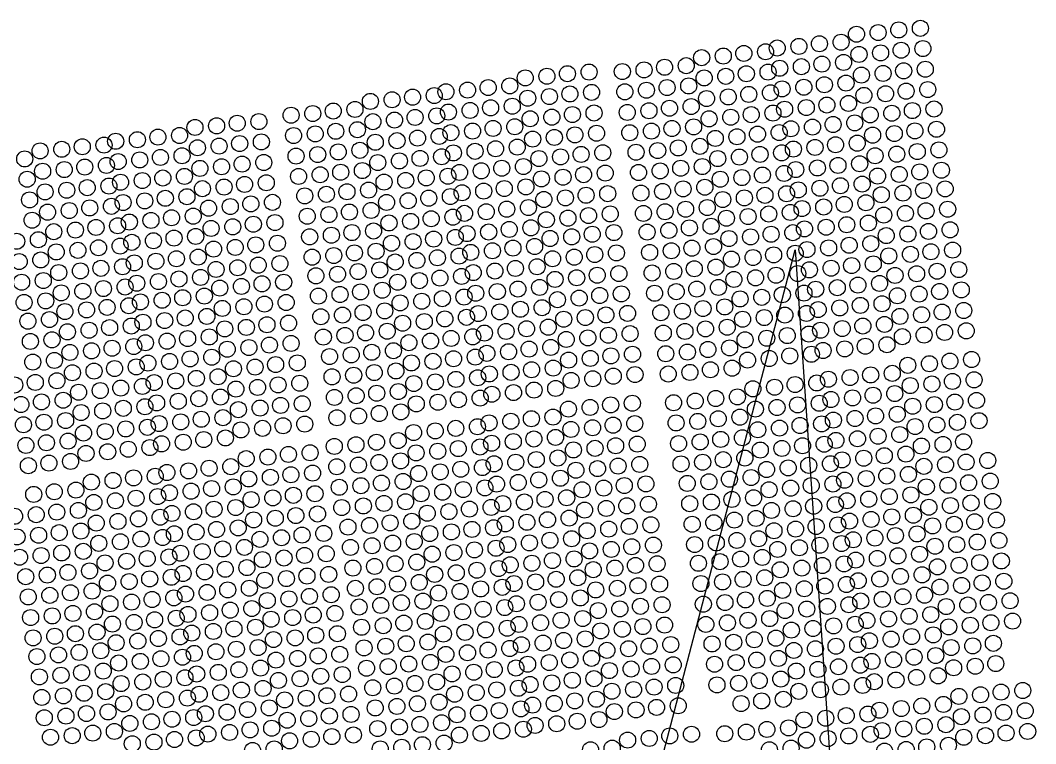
# Model space of a CAD drawing. Header units: inches. Extents: x -133 to 1452, y -237 to 1791.
# Drawn here: x 705.1 to 916.7, y 1321.2 to 1471.9 of the extents above; entities that cross this region are included whole.
import ezdxf

# ---------------------------------------------------------------- set-up
doc = ezdxf.new("R2010")
doc.units = ezdxf.units.IN
doc.header["$MEASUREMENT"] = 0

msp = doc.modelspace()

# ---------------------------------------------------------------- linework, layer by layer
for p, q in [((819.9, 1245.67), (866.56, 1424.04)), ((866.56, 1424.04), (881.21, 1210.43))]:
    msp.add_line(p, q)
for centre in [(879.36, 1469), (883.87, 1469.34), (888.16, 1469.88), (892.67, 1470.22), (871.63, 1467), (876.14, 1467.33), (855.88, 1464.99), (860.4, 1465.33), (862.83, 1466.12), (867.35, 1466.46), (879.88, 1464.78), (884.39, 1465.11), (888.67, 1465.65), (893.19, 1465.99), (847.09, 1464.11), (851.6, 1464.45), (872.15, 1462.77), (876.66, 1463.11), (819.12, 1460.77), (823.63, 1461.11), (830.56, 1461.22), (835.08, 1461.56), (839.36, 1462.1), (843.87, 1462.44), (856.4, 1460.76), (860.92, 1461.1), (863.35, 1461.89), (867.87, 1462.23), (884.9, 1460.82), (889.19, 1461.36), (893.7, 1461.7), (810.33, 1459.89), (814.84, 1460.23), (847.61, 1459.88), (852.12, 1460.22), (872.66, 1458.47), (877.17, 1458.81), (880.39, 1460.48), (793.8, 1457.01), (798.31, 1457.34), (802.6, 1457.88), (807.11, 1458.22), (819.64, 1456.54), (824.15, 1456.88), (831.08, 1456.99), (835.59, 1457.33), (839.88, 1457.87), (844.39, 1458.21), (856.91, 1456.46), (861.43, 1456.8), (863.86, 1457.59), (868.38, 1457.93), (885.42, 1456.59), (889.7, 1457.13), (894.22, 1457.47), (778.05, 1455), (782.57, 1455.34), (786.85, 1455.88), (791.36, 1456.21), (810.84, 1455.66), (815.36, 1456), (848.12, 1455.59), (852.63, 1455.92), (873.18, 1454.24), (877.69, 1454.58), (880.91, 1456.25), (761.53, 1452.11), (766.04, 1452.45), (770.32, 1452.99), (774.84, 1453.33), (794.32, 1452.78), (798.83, 1453.11), (803.11, 1453.65), (807.63, 1453.99), (820.15, 1452.25), (824.66, 1452.58), (831.59, 1452.7), (836.11, 1453.04), (840.39, 1453.58), (844.9, 1453.92), (857.43, 1452.23), (861.95, 1452.57), (864.38, 1453.36), (868.9, 1453.7), (882.21, 1452.19), (886.72, 1452.53), (891, 1453.07), (895.51, 1453.41), (750.3, 1450.44), (754.81, 1450.78), (778.57, 1450.77), (783.08, 1451.11), (787.37, 1451.65), (791.88, 1451.98), (811.35, 1451.37), (815.87, 1451.71), (848.64, 1451.36), (853.15, 1451.69), (874.48, 1450.18), (878.99, 1450.52), (738.28, 1447.89), (741.5, 1449.56), (746.01, 1449.9), (762.05, 1447.88), (766.56, 1448.22), (770.84, 1448.76), (775.35, 1449.1), (794.83, 1448.48), (799.34, 1448.82), (803.62, 1449.36), (808.14, 1449.7), (820.67, 1448.02), (825.18, 1448.36), (832.11, 1448.47), (836.62, 1448.81), (840.91, 1449.35), (845.42, 1449.69), (858.73, 1448.17), (863.24, 1448.51), (865.68, 1449.3), (870.19, 1449.64), (882.72, 1447.96), (887.24, 1448.3), (891.52, 1448.84), (896.03, 1449.18), (722.54, 1445.88), (724.97, 1446.68), (729.49, 1447.01), (733.77, 1447.55), (750.81, 1446.21), (755.33, 1446.55), (779.08, 1446.47), (783.6, 1446.81), (787.88, 1447.35), (792.39, 1447.69), (811.87, 1447.14), (816.39, 1447.48), (849.93, 1447.29), (854.45, 1447.63), (874.99, 1445.95), (879.51, 1446.29), (709.23, 1444.67), (713.74, 1445.01), (718.02, 1445.55), (738.8, 1443.66), (742.02, 1445.33), (746.53, 1445.67), (767.07, 1443.92), (771.35, 1444.46), (775.87, 1444.8), (795.35, 1444.25), (799.86, 1444.59), (804.14, 1445.13), (808.66, 1445.47), (821.97, 1443.96), (826.48, 1444.29), (833.41, 1444.41), (837.92, 1444.75), (842.2, 1445.29), (846.72, 1445.63), (859.25, 1443.94), (863.76, 1444.28), (866.2, 1445.07), (870.71, 1445.41), (883.23, 1443.67), (887.75, 1444), (892.03, 1444.54), (896.54, 1444.88), (706.01, 1443), (723.05, 1441.66), (725.49, 1442.45), (730, 1442.79), (734.29, 1443.32), (751.32, 1441.92), (755.84, 1442.26), (762.56, 1443.59), (779.6, 1442.24), (784.11, 1442.58), (788.4, 1443.12), (792.91, 1443.46), (813.17, 1443.08), (817.68, 1443.42), (850.45, 1443.07), (854.96, 1443.4), (875.5, 1441.66), (880.02, 1442), (709.75, 1440.44), (714.26, 1440.78), (718.54, 1441.32), (739.31, 1439.37), (742.53, 1441.04), (747.04, 1441.38), (767.59, 1439.7), (771.87, 1440.23), (776.38, 1440.57), (794.21, 1439.4), (796.64, 1440.19), (801.16, 1440.53), (805.44, 1441.07), (809.95, 1441.41), (822.48, 1439.73), (827, 1440.06), (833.93, 1440.18), (838.44, 1440.52), (842.72, 1441.06), (847.23, 1441.4), (859.76, 1439.65), (864.27, 1439.99), (866.71, 1440.78), (871.22, 1441.12), (883.75, 1439.44), (888.27, 1439.77), (892.55, 1440.31), (897.06, 1440.65), (706.53, 1438.77), (723.57, 1437.36), (726, 1438.15), (730.52, 1438.49), (734.8, 1439.03), (751.84, 1437.69), (756.36, 1438.03), (763.08, 1439.36), (780.9, 1438.18), (785.41, 1438.52), (789.69, 1439.06), (813.69, 1438.85), (818.2, 1439.19), (850.96, 1438.77), (855.48, 1439.11), (876.02, 1437.43), (880.54, 1437.77), (710.26, 1436.14), (714.77, 1436.48), (719.05, 1437.02), (739.83, 1435.14), (743.05, 1436.81), (747.56, 1437.15), (764.37, 1435.3), (768.89, 1435.63), (773.17, 1436.17), (777.68, 1436.51), (794.72, 1435.17), (797.16, 1435.96), (801.67, 1436.3), (805.96, 1436.84), (810.47, 1437.18), (823, 1435.43), (827.51, 1435.77), (834.44, 1435.88), (838.95, 1436.22), (843.23, 1436.76), (847.75, 1437.1), (860.28, 1435.42), (864.79, 1435.76), (867.23, 1436.55), (871.74, 1436.89), (884.53, 1435.54), (889.04, 1435.88), (893.33, 1436.42), (897.84, 1436.76), (707.04, 1434.47), (724.08, 1433.13), (726.52, 1433.92), (731.03, 1434.26), (735.32, 1434.8), (748.86, 1433.09), (753.14, 1433.63), (757.65, 1433.96), (781.42, 1433.95), (785.93, 1434.29), (790.21, 1434.83), (814.2, 1434.55), (818.71, 1434.89), (851.48, 1434.54), (855.99, 1434.88), (876.8, 1433.53), (881.31, 1433.87), (710.78, 1431.91), (715.29, 1432.25), (719.57, 1432.79), (741.13, 1431.08), (744.34, 1432.75), (764.89, 1431.07), (769.4, 1431.4), (773.69, 1431.94), (778.2, 1432.28), (797.67, 1431.67), (802.19, 1432), (806.47, 1432.54), (810.98, 1432.88), (823.51, 1431.2), (828.03, 1431.54), (834.96, 1431.65), (839.47, 1431.99), (843.75, 1432.53), (848.26, 1432.87), (856.77, 1430.99), (861.06, 1431.53), (865.57, 1431.86), (868.01, 1432.66), (872.52, 1432.99), (885.05, 1431.31), (889.56, 1431.65), (893.85, 1432.19), (898.36, 1432.53), (707.56, 1430.24), (725.38, 1429.07), (727.82, 1429.86), (732.33, 1430.2), (736.61, 1430.74), (749.37, 1428.86), (753.66, 1429.4), (758.17, 1429.74), (781.93, 1429.66), (786.44, 1430), (790.72, 1430.54), (795.24, 1430.87), (814.72, 1430.32), (819.23, 1430.66), (849.04, 1428.98), (852.26, 1430.65), (877.32, 1429.3), (881.83, 1429.64), (712.07, 1427.85), (716.59, 1428.19), (720.87, 1428.73), (741.64, 1426.85), (744.86, 1428.52), (765.4, 1426.77), (769.92, 1427.11), (774.2, 1427.65), (778.71, 1427.99), (798.19, 1427.44), (802.7, 1427.78), (806.99, 1428.32), (811.5, 1428.65), (820.01, 1426.77), (824.29, 1427.31), (828.8, 1427.65), (835.73, 1427.76), (840.25, 1428.1), (844.53, 1428.64), (857.29, 1426.76), (861.57, 1427.3), (866.09, 1427.64), (868.52, 1428.43), (873.04, 1428.77), (885.56, 1427.02), (890.07, 1427.36), (894.36, 1427.9), (898.87, 1428.23), (704.34, 1425.84), (708.86, 1426.18), (725.9, 1424.84), (728.34, 1425.63), (732.85, 1425.97), (737.13, 1426.51), (749.89, 1424.56), (754.17, 1425.1), (758.68, 1425.44), (782.45, 1425.43), (786.96, 1425.77), (791.24, 1426.31), (795.75, 1426.65), (812.28, 1424.76), (815.5, 1426.43), (849.56, 1424.75), (852.78, 1426.42), (877.83, 1425.01), (882.34, 1425.35), (712.59, 1423.62), (717.1, 1423.96), (721.39, 1424.5), (742.16, 1422.55), (745.37, 1424.22), (765.92, 1422.54), (770.43, 1422.88), (774.72, 1423.42), (779.23, 1423.76), (796.53, 1422.75), (798.97, 1423.54), (803.48, 1423.88), (807.77, 1424.42), (820.53, 1422.54), (824.81, 1423.08), (829.32, 1423.42), (836.25, 1423.53), (840.77, 1423.87), (845.05, 1424.41), (857.8, 1422.46), (862.09, 1423), (866.6, 1423.34), (869.04, 1424.13), (873.55, 1424.47), (886.08, 1422.79), (890.59, 1423.13), (894.87, 1423.67), (899.39, 1424.01), (704.86, 1421.61), (709.37, 1421.95), (726.41, 1420.55), (728.85, 1421.34), (733.36, 1421.68), (737.64, 1422.21), (750.4, 1420.33), (754.69, 1420.87), (759.2, 1421.21), (783.22, 1421.53), (787.74, 1421.87), (792.02, 1422.41), (812.8, 1420.53), (816.01, 1422.2), (850.07, 1420.45), (853.29, 1422.12), (878.35, 1420.78), (882.86, 1421.12), (713.1, 1419.33), (717.62, 1419.67), (721.9, 1420.21), (742.67, 1418.32), (745.89, 1419.99), (766.7, 1418.65), (771.21, 1418.99), (775.49, 1419.53), (780.01, 1419.87), (797.05, 1418.52), (799.49, 1419.31), (804, 1419.65), (808.28, 1420.19), (821.04, 1418.24), (825.32, 1418.78), (829.83, 1419.12), (836.76, 1419.24), (841.28, 1419.57), (845.56, 1420.11), (858.32, 1418.23), (862.6, 1418.77), (867.12, 1419.11), (869.55, 1419.9), (874.07, 1420.24), (887.38, 1418.73), (891.89, 1419.07), (896.17, 1419.61), (900.68, 1419.94), (705.37, 1417.32), (709.89, 1417.66), (726.93, 1416.32), (729.37, 1417.11), (733.88, 1417.45), (738.16, 1417.99), (746.67, 1416.1), (751.18, 1416.44), (755.47, 1416.98), (759.98, 1417.32), (783.74, 1417.31), (788.26, 1417.64), (792.54, 1418.18), (813.31, 1416.24), (816.53, 1417.91), (850.59, 1416.22), (853.81, 1417.89), (875.36, 1416.18), (879.65, 1416.72), (884.16, 1417.06), (713.62, 1415.1), (718.13, 1415.44), (722.42, 1415.98), (738.94, 1414.09), (743.45, 1414.43), (767.22, 1414.42), (771.73, 1414.76), (776.01, 1415.3), (780.53, 1415.64), (797.56, 1414.23), (800, 1415.02), (804.51, 1415.36), (808.8, 1415.9), (821.56, 1414.01), (825.84, 1414.55), (830.35, 1414.89), (837.28, 1415.01), (841.79, 1415.35), (846.08, 1415.89), (859.62, 1414.17), (863.9, 1414.71), (868.41, 1415.05), (870.85, 1415.84), (887.89, 1414.5), (892.41, 1414.84), (896.69, 1415.38), (901.2, 1415.72), (705.89, 1413.09), (710.4, 1413.43), (723.19, 1412.08), (727.71, 1412.42), (730.14, 1413.21), (734.66, 1413.55), (747.19, 1411.87), (751.7, 1412.21), (755.98, 1412.75), (760.5, 1413.09), (784.25, 1413.01), (788.77, 1413.35), (793.05, 1413.89), (813.83, 1412.01), (817.04, 1413.68), (851.89, 1412.16), (855.1, 1413.83), (875.88, 1411.95), (880.16, 1412.49), (884.68, 1412.83), (714.4, 1411.21), (718.91, 1411.54), (739.46, 1409.86), (743.97, 1410.2), (767.73, 1410.12), (772.24, 1410.46), (776.52, 1411), (781.04, 1411.34), (798.08, 1410), (800.52, 1410.79), (805.03, 1411.13), (809.31, 1411.67), (822.85, 1409.95), (827.14, 1410.49), (831.65, 1410.83), (838.58, 1410.95), (843.09, 1411.28), (847.37, 1411.82), (860.14, 1409.94), (864.42, 1410.48), (868.93, 1410.82), (871.37, 1411.61), (888.41, 1410.2), (892.92, 1410.54), (897.2, 1411.08), (901.71, 1411.42), (706.67, 1409.2), (711.18, 1409.54), (723.71, 1407.85), (728.23, 1408.19), (730.66, 1408.98), (735.18, 1409.32), (752.21, 1407.91), (756.5, 1408.45), (761.01, 1408.79), (784.77, 1408.78), (789.29, 1409.12), (793.57, 1409.66), (815.12, 1407.95), (818.34, 1409.61), (852.41, 1407.93), (855.62, 1409.6), (876.39, 1407.66), (880.68, 1408.19), (885.19, 1408.53), (714.92, 1406.98), (719.43, 1407.31), (739.97, 1405.57), (744.48, 1405.91), (747.7, 1407.58), (768.25, 1405.89), (772.76, 1406.23), (777.04, 1406.77), (781.56, 1407.11), (794.87, 1405.6), (799.38, 1405.94), (801.82, 1406.73), (806.33, 1407.07), (810.61, 1407.61), (823.37, 1405.72), (827.65, 1406.26), (832.17, 1406.6), (839.1, 1406.72), (843.61, 1407.06), (847.89, 1407.59), (860.65, 1405.65), (864.93, 1406.19), (869.44, 1406.52), (871.88, 1407.32), (888.92, 1405.97), (893.44, 1406.31), (897.72, 1406.85), (902.23, 1407.19), (707.19, 1404.97), (711.7, 1405.31), (724.22, 1403.56), (728.74, 1403.9), (731.17, 1404.69), (735.69, 1405.03), (752.73, 1403.69), (757.01, 1404.22), (761.53, 1404.56), (786.07, 1404.72), (790.58, 1405.06), (815.64, 1403.72), (818.86, 1405.39), (852.92, 1403.64), (856.13, 1405.31), (876.91, 1403.43), (881.19, 1403.97), (885.71, 1404.3), (715.43, 1402.68), (719.94, 1403.02), (740.49, 1401.34), (745, 1401.68), (748.22, 1403.35), (769.54, 1401.83), (774.06, 1402.17), (778.34, 1402.71), (782.85, 1403.05), (795.38, 1401.37), (799.9, 1401.71), (802.33, 1402.5), (806.85, 1402.84), (811.13, 1403.38), (823.88, 1401.43), (828.17, 1401.97), (832.68, 1402.31), (839.61, 1402.42), (844.12, 1402.76), (848.4, 1403.3), (861.17, 1401.42), (865.45, 1401.96), (869.96, 1402.3), (872.4, 1403.09), (707.7, 1400.67), (712.21, 1401.01), (724.74, 1399.33), (729.26, 1399.67), (731.69, 1400.46), (736.21, 1400.8), (749.52, 1399.29), (754.03, 1399.62), (758.31, 1400.16), (762.82, 1400.5), (786.59, 1400.49), (791.1, 1400.83), (816.15, 1399.42), (819.37, 1401.09), (853.44, 1399.41), (856.65, 1401.08), (890.04, 1400), (894.55, 1400.34), (898.83, 1400.87), (903.34, 1401.21), (715.95, 1398.45), (720.46, 1398.79), (741.79, 1397.28), (746.3, 1397.62), (770.06, 1397.6), (774.57, 1397.94), (778.86, 1398.48), (783.37, 1398.82), (795.89, 1397.07), (800.41, 1397.41), (802.84, 1398.2), (807.36, 1398.54), (811.64, 1399.08), (824.4, 1397.2), (828.68, 1397.74), (833.2, 1398.08), (840.13, 1398.19), (844.64, 1398.53), (848.92, 1399.07), (873.51, 1397.11), (878.02, 1397.45), (882.31, 1397.99), (886.82, 1398.33), (703.93, 1395.9), (708.22, 1396.44), (712.73, 1396.78), (726.04, 1395.27), (730.55, 1395.61), (732.99, 1396.4), (737.5, 1396.74), (750.03, 1395.06), (754.55, 1395.39), (758.83, 1395.93), (763.34, 1396.27), (787.1, 1396.2), (791.61, 1396.53), (816.67, 1395.19), (819.89, 1396.86), (857.76, 1395.1), (862.28, 1395.44), (866.56, 1395.98), (871.07, 1396.32), (890.55, 1395.77), (895.07, 1396.11), (899.35, 1396.65), (903.86, 1396.98), (717.24, 1394.39), (721.76, 1394.73), (742.3, 1393.05), (746.82, 1393.39), (770.57, 1393.31), (775.09, 1393.65), (779.37, 1394.19), (783.88, 1394.53), (796.41, 1392.84), (800.93, 1393.18), (803.36, 1393.97), (807.88, 1394.31), (812.16, 1394.85), (850.03, 1393.09), (854.55, 1393.43), (874.03, 1392.88), (878.54, 1393.22), (882.82, 1393.76), (887.34, 1394.1), (705.23, 1391.84), (709.51, 1392.38), (714.03, 1392.72), (726.56, 1391.04), (731.07, 1391.38), (733.51, 1392.17), (738.02, 1392.51), (750.54, 1390.76), (755.06, 1391.1), (759.34, 1391.64), (763.85, 1391.98), (787.62, 1391.97), (792.13, 1392.3), (819.33, 1390.88), (823.84, 1391.22), (828.13, 1391.76), (832.64, 1392.1), (841.24, 1392.21), (845.75, 1392.55), (858.28, 1390.87), (862.79, 1391.21), (867.08, 1391.75), (871.59, 1392.09), (891.07, 1391.47), (895.58, 1391.81), (899.86, 1392.35), (904.37, 1392.69), (717.76, 1390.16), (722.27, 1390.5), (742.81, 1388.75), (747.33, 1389.09), (771.09, 1389.08), (775.6, 1389.42), (779.89, 1389.96), (784.4, 1390.3), (811.6, 1388.88), (816.11, 1389.21), (850.55, 1388.86), (855.06, 1389.2), (874.54, 1388.59), (879.05, 1388.92), (883.34, 1389.46), (887.85, 1389.8), (705.75, 1387.61), (710.03, 1388.15), (714.54, 1388.49), (727.07, 1386.74), (731.58, 1387.08), (734.02, 1387.87), (738.53, 1388.21), (751.06, 1386.53), (755.58, 1386.87), (759.86, 1387.41), (764.37, 1387.75), (795.85, 1386.87), (800.37, 1387.21), (802.8, 1388), (807.32, 1388.34), (819.85, 1386.65), (824.36, 1386.99), (828.64, 1387.53), (833.16, 1387.87), (841.76, 1387.99), (846.27, 1388.32), (858.79, 1386.58), (863.31, 1386.92), (867.59, 1387.46), (872.1, 1387.79), (891.58, 1387.24), (896.1, 1387.58), (900.38, 1388.12), (904.89, 1388.46), (718.27, 1385.87), (722.79, 1386.2), (743.33, 1384.52), (747.85, 1384.86), (787.06, 1385.99), (791.57, 1386.33), (812.12, 1384.65), (816.63, 1384.99), (851.06, 1384.57), (855.58, 1384.91), (875.06, 1384.36), (879.57, 1384.69), (883.85, 1385.23), (888.37, 1385.57), (706.26, 1383.32), (710.54, 1383.86), (715.06, 1384.2), (727.59, 1382.51), (732.1, 1382.85), (734.54, 1383.64), (739.05, 1383.98), (770.53, 1383.1), (775.05, 1383.44), (779.33, 1383.98), (783.84, 1384.32), (796.37, 1382.64), (800.89, 1382.98), (803.32, 1383.77), (807.84, 1384.11), (820.36, 1382.36), (824.87, 1382.7), (829.16, 1383.24), (833.67, 1383.58), (842.27, 1383.69), (846.78, 1384.03), (859.31, 1382.35), (863.82, 1382.69), (868.11, 1383.23), (872.62, 1383.56), (892.88, 1383.18), (897.39, 1383.52), (901.68, 1384.06), (718.79, 1381.64), (723.3, 1381.98), (752.17, 1380.55), (756.69, 1380.89), (760.97, 1381.43), (765.48, 1381.77), (787.58, 1381.76), (792.09, 1382.1), (812.63, 1380.35), (817.14, 1380.69), (851.58, 1380.34), (856.09, 1380.68), (876.35, 1380.29), (880.87, 1380.63), (885.15, 1381.17), (889.66, 1381.51), (906.71, 1380.17), (706.78, 1379.09), (711.06, 1379.63), (715.57, 1379.97), (740.16, 1378.01), (744.44, 1378.55), (748.96, 1378.88), (771.05, 1378.87), (775.56, 1379.21), (779.85, 1379.75), (784.36, 1380.09), (796.88, 1378.34), (801.4, 1378.68), (803.83, 1379.47), (808.35, 1379.81), (820.88, 1378.13), (825.39, 1378.47), (829.67, 1379.01), (834.19, 1379.35), (842.79, 1379.46), (847.3, 1379.8), (860.61, 1378.29), (865.12, 1378.63), (869.4, 1379.16), (873.92, 1379.5), (893.4, 1378.95), (897.91, 1379.29), (902.19, 1379.83), (724.42, 1376), (728.7, 1376.54), (733.21, 1376.88), (735.65, 1377.67), (752.69, 1376.32), (757.21, 1376.66), (761.49, 1377.2), (766, 1377.54), (788.09, 1377.46), (792.6, 1377.8), (813.15, 1376.12), (817.66, 1376.46), (852.88, 1376.28), (857.39, 1376.62), (876.87, 1376.07), (881.39, 1376.4), (885.67, 1376.94), (890.18, 1377.28), (716.69, 1373.99), (719.9, 1375.66), (740.68, 1373.78), (744.96, 1374.32), (749.48, 1374.66), (771.56, 1374.58), (776.08, 1374.92), (780.36, 1375.46), (784.87, 1375.79), (797.4, 1374.11), (801.92, 1374.45), (804.35, 1375.24), (808.87, 1375.58), (822.18, 1374.07), (826.69, 1374.41), (830.97, 1374.95), (835.48, 1375.29), (844.08, 1375.4), (848.6, 1375.74), (861.13, 1374.06), (865.64, 1374.4), (869.92, 1374.94), (874.44, 1375.27), (893.91, 1374.66), (898.42, 1375), (902.71, 1375.54), (907.22, 1375.87), (707.89, 1373.11), (712.17, 1373.65), (724.93, 1371.77), (729.22, 1372.31), (733.73, 1372.65), (736.17, 1373.44), (753.2, 1372.03), (757.72, 1372.37), (762, 1372.91), (766.51, 1373.25), (788.61, 1373.24), (793.12, 1373.57), (814.45, 1372.06), (818.96, 1372.4), (853.4, 1372.05), (857.91, 1372.39), (877.38, 1371.77), (881.9, 1372.11), (886.18, 1372.65), (890.69, 1372.99), (717.2, 1369.76), (720.42, 1371.43), (745.47, 1370.02), (749.99, 1370.36), (772.08, 1370.35), (776.59, 1370.69), (780.88, 1371.23), (785.39, 1371.57), (798.7, 1370.05), (803.21, 1370.39), (805.65, 1371.18), (810.16, 1371.52), (822.69, 1369.84), (827.21, 1370.18), (831.49, 1370.72), (836, 1371.06), (844.6, 1371.17), (849.11, 1371.51), (861.64, 1369.76), (866.15, 1370.1), (870.43, 1370.64), (874.95, 1370.98), (894.43, 1370.43), (898.94, 1370.77), (903.22, 1371.31), (907.74, 1371.64), (703.9, 1368.54), (708.41, 1368.88), (712.69, 1369.42), (725.45, 1367.47), (729.73, 1368.01), (734.24, 1368.35), (736.68, 1369.14), (741.19, 1369.48), (753.72, 1367.8), (758.24, 1368.14), (762.52, 1368.68), (767.03, 1369.02), (786.69, 1367.5), (789.9, 1369.17), (794.42, 1369.51), (814.96, 1367.83), (819.48, 1368.17), (853.91, 1367.75), (858.42, 1368.09), (877.9, 1367.54), (882.41, 1367.88), (886.7, 1368.42), (891.21, 1368.76), (908.52, 1367.75), (717.72, 1365.47), (720.93, 1367.13), (745.99, 1365.79), (750.5, 1366.13), (773.38, 1366.29), (777.89, 1366.63), (782.17, 1367.17), (799.22, 1365.82), (803.73, 1366.16), (806.17, 1366.95), (810.68, 1367.29), (823.2, 1365.54), (827.72, 1365.88), (832, 1366.42), (836.51, 1366.76), (845.11, 1366.88), (849.63, 1367.21), (862.16, 1365.53), (866.67, 1365.87), (870.95, 1366.41), (875.46, 1366.75), (895.21, 1366.53), (899.72, 1366.87), (904, 1367.41), (704.41, 1364.25), (708.92, 1364.59), (713.2, 1365.13), (725.96, 1363.24), (730.25, 1363.78), (734.76, 1364.12), (737.2, 1364.91), (741.71, 1365.25), (755.02, 1363.74), (759.53, 1364.08), (763.81, 1364.62), (768.33, 1364.96), (787.2, 1363.28), (790.42, 1364.94), (794.93, 1365.28), (815.47, 1363.54), (819.99, 1363.87), (854.43, 1363.52), (858.94, 1363.86), (878.68, 1363.65), (883.19, 1363.99), (887.48, 1364.53), (891.99, 1364.86), (904.52, 1363.18), (909.03, 1363.52), (718.23, 1361.24), (721.45, 1362.91), (743.01, 1361.19), (747.29, 1361.73), (751.8, 1362.07), (773.9, 1362.06), (778.41, 1362.4), (782.69, 1362.94), (799.73, 1361.53), (804.24, 1361.87), (806.68, 1362.66), (811.19, 1363), (823.72, 1361.32), (828.24, 1361.65), (832.52, 1362.19), (837.03, 1362.53), (845.63, 1362.65), (850.14, 1362.98), (862.94, 1361.64), (867.45, 1361.98), (871.73, 1362.52), (876.24, 1362.86), (895.72, 1362.3), (900.24, 1362.64), (704.93, 1360.02), (709.44, 1360.36), (713.72, 1360.9), (727.26, 1359.18), (731.54, 1359.72), (736.06, 1360.06), (738.49, 1360.85), (755.54, 1359.51), (760.05, 1359.85), (764.33, 1360.39), (768.85, 1360.73), (787.72, 1358.98), (790.93, 1360.65), (795.45, 1360.99), (815.99, 1359.31), (820.51, 1359.65), (850.92, 1359.09), (855.21, 1359.63), (859.72, 1359.97), (879.2, 1359.42), (883.71, 1359.76), (887.99, 1360.3), (892.51, 1360.64), (909.54, 1359.23), (715.02, 1356.84), (719.53, 1357.17), (722.75, 1358.84), (743.52, 1356.96), (747.81, 1357.5), (752.32, 1357.84), (774.41, 1357.76), (778.92, 1358.1), (783.2, 1358.64), (800.25, 1357.3), (804.76, 1357.64), (807.2, 1358.43), (811.71, 1358.77), (824.5, 1357.42), (829.01, 1357.76), (833.3, 1358.3), (837.81, 1358.64), (846.41, 1358.75), (863.45, 1357.41), (867.97, 1357.75), (872.25, 1358.29), (876.76, 1358.63), (896.24, 1358.01), (900.75, 1358.35), (905.03, 1358.89), (706.22, 1355.96), (710.73, 1356.3), (727.78, 1354.95), (732.06, 1355.49), (736.57, 1355.83), (739.01, 1356.62), (756.05, 1355.21), (760.56, 1355.55), (764.84, 1356.09), (769.36, 1356.43), (788.23, 1354.75), (791.45, 1356.42), (795.96, 1356.76), (812.49, 1354.87), (816.77, 1355.41), (821.28, 1355.75), (851.44, 1354.86), (855.72, 1355.4), (860.24, 1355.74), (879.71, 1355.12), (884.22, 1355.46), (888.51, 1356), (893.02, 1356.34), (910.06, 1355), (715.54, 1352.61), (720.05, 1352.95), (723.27, 1354.62), (744.04, 1352.67), (748.32, 1353.21), (752.83, 1353.55), (774.93, 1353.53), (779.44, 1353.87), (783.72, 1354.41), (796.74, 1352.87), (801.03, 1353.4), (805.54, 1353.74), (807.98, 1354.53), (825.02, 1353.19), (829.53, 1353.53), (833.82, 1354.07), (838.33, 1354.41), (846.93, 1354.52), (863.96, 1353.11), (868.48, 1353.45), (872.76, 1353.99), (877.27, 1354.33), (896.75, 1353.78), (901.27, 1354.12), (905.55, 1354.66), (706.74, 1351.73), (711.25, 1352.07), (728.29, 1350.66), (732.57, 1351.2), (737.09, 1351.54), (739.52, 1352.33), (756.57, 1350.99), (761.08, 1351.32), (765.36, 1351.86), (769.88, 1352.2), (784.5, 1350.52), (789.01, 1350.86), (792.23, 1352.53), (813.01, 1350.64), (817.29, 1351.18), (821.8, 1351.52), (851.95, 1350.57), (856.23, 1351.11), (860.75, 1351.44), (880.23, 1350.89), (884.74, 1351.23), (889.02, 1351.77), (893.54, 1352.11), (906.85, 1350.6), (911.36, 1350.94), (720.56, 1348.65), (723.78, 1350.32), (744.55, 1348.44), (748.84, 1348.98), (753.35, 1349.32), (775.7, 1349.64), (780.22, 1349.98), (797.26, 1348.64), (801.54, 1349.18), (806.06, 1349.51), (808.49, 1350.31), (825.53, 1348.9), (830.04, 1349.24), (834.33, 1349.78), (838.84, 1350.11), (847.44, 1350.23), (864.48, 1348.89), (869, 1349.22), (873.28, 1349.76), (877.79, 1350.1), (898.05, 1349.72), (902.56, 1350.06), (707.25, 1347.43), (711.76, 1347.77), (716.05, 1348.31), (728.81, 1346.43), (733.09, 1346.97), (737.6, 1347.31), (740.04, 1348.1), (757.35, 1347.09), (761.86, 1347.43), (766.14, 1347.97), (770.65, 1348.31), (785.02, 1346.29), (789.53, 1346.63), (792.75, 1348.3), (813.52, 1346.35), (817.8, 1346.89), (822.31, 1347.23), (852.47, 1346.34), (856.75, 1346.88), (861.27, 1347.22), (881.53, 1346.83), (886.04, 1347.17), (890.32, 1347.71), (894.83, 1348.05), (907.36, 1346.37), (911.88, 1346.71), (721.08, 1344.42), (724.3, 1346.09), (740.82, 1344.21), (745.33, 1344.54), (749.62, 1345.08), (754.13, 1345.42), (776.22, 1345.41), (780.74, 1345.75), (797.77, 1344.34), (802.06, 1344.88), (806.57, 1345.22), (809.01, 1346.01), (826.05, 1344.67), (830.56, 1345.01), (834.84, 1345.55), (839.36, 1345.88), (847.96, 1346), (865.78, 1344.82), (870.29, 1345.16), (874.58, 1345.7), (879.09, 1346.04), (898.57, 1345.49), (903.08, 1345.83), (707.77, 1343.2), (712.28, 1343.54), (716.57, 1344.08), (725.07, 1342.2), (729.59, 1342.54), (733.87, 1343.08), (738.38, 1343.41), (757.86, 1342.86), (762.38, 1343.2), (766.66, 1343.74), (771.17, 1344.08), (790.04, 1342.33), (793.26, 1344), (814.04, 1342.12), (818.32, 1342.66), (822.83, 1343), (853.77, 1342.28), (858.05, 1342.82), (862.56, 1343.15), (882.04, 1342.6), (886.56, 1342.94), (890.84, 1343.48), (895.35, 1343.82), (907.88, 1342.07), (717.34, 1340.19), (721.86, 1340.53), (741.34, 1339.98), (745.85, 1340.31), (750.13, 1340.85), (754.65, 1341.19), (776.73, 1341.12), (781.25, 1341.45), (785.53, 1341.99), (798.29, 1340.11), (802.57, 1340.65), (807.09, 1340.99), (809.52, 1341.78), (827.35, 1340.61), (831.86, 1340.95), (836.14, 1341.48), (840.65, 1341.82), (849.25, 1341.94), (866.3, 1340.59), (870.81, 1340.93), (875.09, 1341.47), (879.61, 1341.81), (899.08, 1341.19), (903.59, 1341.53), (708.55, 1339.31), (713.06, 1339.65), (725.59, 1337.97), (730.11, 1338.31), (734.39, 1338.85), (738.9, 1339.18), (758.38, 1338.57), (762.89, 1338.91), (767.17, 1339.45), (771.68, 1339.78), (790.56, 1338.1), (793.78, 1339.77), (815.33, 1338.06), (819.62, 1338.6), (824.13, 1338.94), (854.28, 1338.05), (858.57, 1338.59), (863.08, 1338.93), (882.56, 1338.31), (887.07, 1338.65), (891.35, 1339.19), (895.86, 1339.53), (908.39, 1337.84), (717.86, 1335.96), (722.37, 1336.3), (741.85, 1335.68), (746.36, 1336.02), (750.65, 1336.56), (755.16, 1336.9), (777.25, 1336.89), (781.76, 1337.22), (786.05, 1337.76), (795.07, 1335.71), (799.59, 1336.05), (803.87, 1336.59), (808.38, 1336.93), (810.82, 1337.72), (827.86, 1336.38), (832.38, 1336.72), (836.66, 1337.26), (841.17, 1337.59), (849.77, 1337.71), (866.81, 1336.3), (871.32, 1336.64), (875.61, 1337.18), (880.12, 1337.52), (899.6, 1336.97), (904.11, 1337.3), (709.07, 1335.08), (713.58, 1335.42), (726.1, 1333.67), (730.62, 1334.01), (734.9, 1334.55), (739.41, 1334.89), (758.89, 1334.34), (763.41, 1334.68), (767.69, 1335.22), (772.2, 1335.56), (787.34, 1333.7), (791.86, 1334.04), (815.85, 1333.83), (820.13, 1334.37), (824.65, 1334.71), (854.8, 1333.75), (859.08, 1334.29), (863.59, 1334.63), (883.07, 1334.08), (887.59, 1334.42), (891.87, 1334.96), (896.38, 1335.3), (718.37, 1331.66), (722.89, 1332), (742.37, 1331.45), (746.88, 1331.79), (751.16, 1332.33), (755.68, 1332.67), (773.5, 1331.49), (778.55, 1332.82), (783.06, 1333.16), (795.59, 1331.48), (800.11, 1331.82), (804.39, 1332.36), (808.9, 1332.7), (811.34, 1333.49), (828.38, 1332.08), (832.89, 1332.42), (837.17, 1332.96), (841.68, 1333.3), (850.28, 1333.41), (867.33, 1332.07), (871.84, 1332.41), (876.12, 1332.95), (880.64, 1333.29), (909.49, 1331.9), (914, 1332.24), (709.58, 1330.79), (714.09, 1331.12), (726.62, 1329.44), (731.13, 1329.78), (735.42, 1330.32), (739.93, 1330.66), (760.19, 1330.28), (764.7, 1330.62), (768.99, 1331.16), (787.86, 1329.47), (792.38, 1329.81), (816.36, 1329.53), (820.65, 1330.07), (825.16, 1330.41), (855.31, 1329.52), (859.6, 1330.06), (864.11, 1330.4), (897.48, 1329.35), (900.69, 1331.02), (905.21, 1331.36), (718.89, 1327.43), (723.4, 1327.77), (743.66, 1327.39), (748.18, 1327.73), (752.46, 1328.27), (756.97, 1328.61), (774.02, 1327.26), (779.07, 1328.6), (783.58, 1328.93), (800.62, 1327.53), (804.9, 1328.07), (809.41, 1328.4), (811.85, 1329.2), (828.89, 1327.85), (833.41, 1328.19), (837.69, 1328.73), (842.2, 1329.07), (881.73, 1327.34), (884.17, 1328.13), (888.68, 1328.47), (892.96, 1329.01), (910.01, 1327.67), (914.52, 1328.01), (710.1, 1326.56), (714.61, 1326.9), (727.92, 1325.38), (732.43, 1325.72), (736.71, 1326.26), (741.23, 1326.6), (760.71, 1326.05), (765.22, 1326.39), (769.5, 1326.93), (788.37, 1325.18), (792.89, 1325.52), (796.1, 1327.19), (816.88, 1325.31), (821.16, 1325.84), (825.68, 1326.18), (868.42, 1326.12), (872.94, 1326.46), (877.22, 1327), (898, 1325.12), (901.21, 1326.79), (905.73, 1327.13), (720.19, 1323.37), (724.7, 1323.71), (744.18, 1323.16), (748.7, 1323.5), (752.98, 1324.04), (757.49, 1324.38), (779.58, 1324.3), (784.09, 1324.64), (801.14, 1323.3), (805.42, 1323.84), (809.93, 1324.18), (812.37, 1324.97), (844.97, 1323.12), (851.9, 1323.24), (856.41, 1323.58), (860.69, 1324.12), (865.21, 1324.45), (882.25, 1323.11), (884.69, 1323.9), (889.2, 1324.24), (893.48, 1324.78), (910.52, 1323.37), (915.03, 1323.71), (711.39, 1322.5), (715.91, 1322.83), (728.44, 1321.15), (732.95, 1321.49), (737.23, 1322.03), (741.75, 1322.37), (761.22, 1321.75), (765.73, 1322.09), (770.02, 1322.63), (774.53, 1322.97), (788.89, 1320.95), (793.41, 1321.29), (796.62, 1322.96), (831.66, 1321.91), (836.17, 1322.25), (840.45, 1322.78), (868.94, 1321.89), (873.45, 1322.23), (877.74, 1322.77), (901.72, 1322.49), (906.24, 1322.83), (753.49, 1319.74), (758, 1320.08), (780.1, 1320.07), (784.61, 1320.41), (823.93, 1319.9), (828.44, 1320.24), (861.21, 1319.89), (865.72, 1320.23), (885.2, 1319.61), (889.71, 1319.95), (893.99, 1320.49), (898.51, 1320.82)]:
    msp.add_circle(centre, 1.67)

doc.saveas('drawing.dxf')
